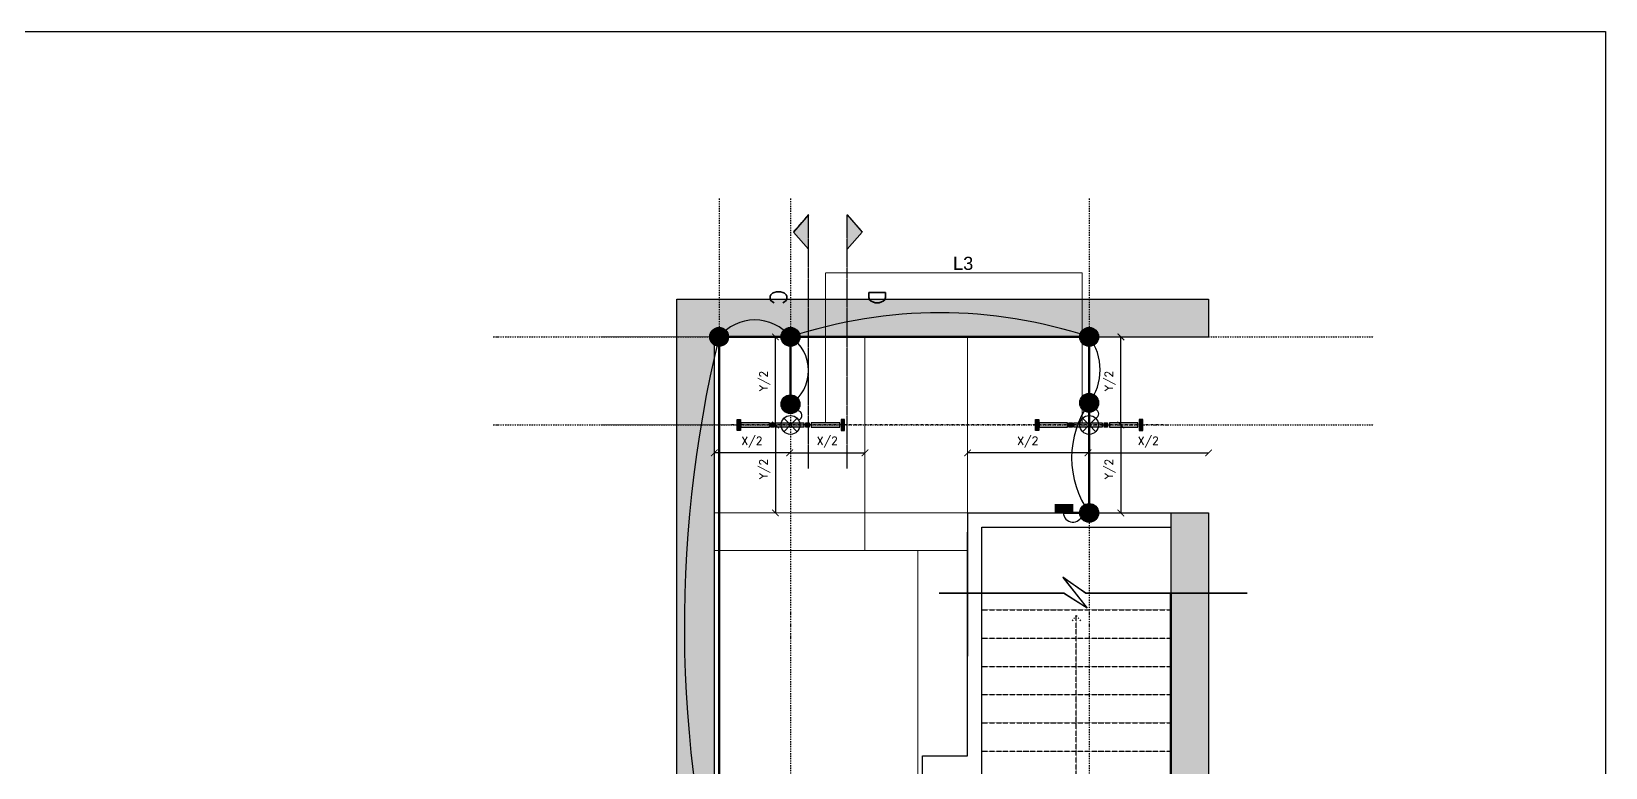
# Model space of a CAD drawing. Header units: millimetres. Extents: x -1918 to 50004, y -21697 to 20153.
# Drawn here: x 12308 to 29031, y 10849 to 18667 of the extents above; entities that cross this region are included whole.
import ezdxf

# ---------------------------------------------------------------- set-up
doc = ezdxf.new("R2010")
doc.units = ezdxf.units.MM
for name, pattern in [('ACAD_ISO03W100', [30, 12, -18]), ('ACCESO AGUSTINAS$0$ACAD_ISO03W100', [30, 12, -18]), ('ACCESO MATIAS COUSIÑO$0$DASHDOT', [25.4, 12.7, -6.35, 0, -6.35]), ('CENTER2', [28.575, 19.05, -3.175, 3.175, -3.175])]:
    doc.linetypes.add(name, pattern=pattern)
for name, color, linetype in [('$0$COTAS', 1, 'Continuous'), ('ACCESO AGUSTINAS$0$ESCALERA', 254, 'ACCESO AGUSTINAS$0$ACAD_ISO03W100'), ('ACCESO AGUSTINAS$0$MURO', 3, 'Continuous'), ('ACCESO AGUSTINAS$0$Muros', 6, 'Continuous'), ('conductor 220V', 10, 'Continuous'), ('CORTES', 4, 'Continuous'), ('derivación eléctrica', 10, 'Continuous'), ('HATCH', 253, 'Continuous'), ('I-DETALLES', 5, 'Continuous'), ('I-EQUIPOS', 150, 'Continuous'), ('I-LINEAS', 1, 'ACAD_ISO03W100'), ('lineas constructivas', 5, 'ACCESO MATIAS COUSIÑO$0$DASHDOT'), ('Luminarias', 10, 'Continuous'), ('Muros', 6, 'Continuous')]:
    doc.layers.add(name, color=color, linetype=linetype)
for name, color, linetype, lineweight in [('020', 4, 'Continuous', 15), ('canalización EMT', 100, 'Continuous', 80), ('I-GUIAS', 176, 'Continuous', 13)]:
    doc.layers.add(name, color=color, linetype=linetype, lineweight=lineweight)
doc.styles.add('ABWB', font='arial.ttf')
doc.styles.add('Romans', font='romans.shx')
doc.dimstyles.new('ABA-50', dxfattribs={"dimscale": 50, "dimtxt": 1.7, "dimasz": 1.4, "dimexe": 1, "dimexo": 5, "dimgap": 1, "dimtad": 1, "dimdec": 0, "dimlfac": 0.1, "dimdsep": 46, "dimtxsty": 'Romans', "dimblk": 'ARCHTICK', "dimcen": -1, "dimse1": 1, "dimse2": 1, "dimclrd": 1, "dimclre": 50, "dimclrt": 130, "dimadec": 0, "dimazin": 0, "dimtfac": 1, "dimtdec": 0, "dimtofl": 0, "dimtmove": 2, "dimatfit": 3, "dimldrblk": 'ABA_DOT', "dimfxl": 1, "dimtolj": 1, "dimarcsym": 0})

# ---------------------------------------------------------------- blocks, each defined once
blk = doc.blocks.new('ACCESO AGUSTINAS')
at = {"layer": 'ACCESO AGUSTINAS$0$ESCALERA', "ltscale": 0.08}
for p, q in [((20519, 11124), (22529, 11124)), ((21524, 9324), (21524, 11065)), ((20519, 10824), (22529, 10824)), ((20519, 10524), (22529, 10524)), ((20519, 10224), (22529, 10224)), ((20519, 9924), (22529, 9924)), ((20519, 9624), (22529, 9624))]:
    blk.add_line(p, q, dxfattribs=at)
at = {"layer": 'ACCESO AGUSTINAS$0$ESCALERA'}
for q in [(21470, 10995), (21579, 10995)]:
    blk.add_line((21524, 11065), q, dxfattribs=at)
at = {"layer": 'ACCESO AGUSTINAS$0$MURO', "color": 2, "ltscale": 0.1}
blk.add_lwpolyline([(-3802, 17268), (27147, 17268), (27147, -23096), (-3802, -23096)], close=True, dxfattribs=at)
at = {"layer": 'ACCESO AGUSTINAS$0$Muros'}
for p, q in [((17279, 6099), (17279, 14424)), ((17279, 14424), (22929, 14424)), ((22929, 14424), (22929, 14024)), ((17679, 7324), (17679, 14024)), ((17679, 14024), (22929, 14024)), ((20369, 12154), (20369, 10634)), ((20369, 12154), (22929, 12154)), ((22929, 12154), (22929, -1596)), ((20519, 12004), (22529, 12004)), ((22529, 12004), (22529, 11754)), ((22529, 11754), (22529, 9324)), ((20369, 9574), (20369, 11524)), ((20519, 9324), (20519, 11380)), ((19890, 9574), (20369, 9574))]:
    blk.add_line(p, q, dxfattribs=at)
for points in [[(20519, 10634), (20519, 12004)], [(19890, 9324), (19890, 9574)]]:
    blk.add_lwpolyline(points, dxfattribs=at)
at = {"layer": 'ACCESO AGUSTINAS$0$Muros', "color": 2}
blk.add_lwpolyline([(23339, 11300), (21624, 11300), (21382, 11470), (21640, 11142), (21391, 11300), (20068, 11300)], dxfattribs=at)
blk = doc.blocks.new('_ArchTick')
at = {"color": 0, "linetype": 'ByBlock', "const_width": 0.15}
blk.add_lwpolyline([(-0.5, -0.5), (0.5, 0.5)], dxfattribs=at)
blk = doc.blocks.new('*D45')
at = {"layer": '$0$COTAS', "color": 1, "lineweight": -2, "transparency": 16777216}
blk.add_line((20212, 14487), (20212, 15423), dxfattribs=at)
at = {"layer": 'Defpoints', "color": 0, "transparency": 16777216}
for p in [(19805, 15423), (20212, 15423), (19805, 14487)]:
    blk.add_point(p, dxfattribs=at)
at = {"layer": '$0$COTAS', "color": 1, "lineweight": -2, "transparency": 16777216, "xscale": 70, "yscale": 70, "zscale": 70}
for p, rotation in [((20212, 15423), 90), ((20212, 14487), 270)]:
    blk.add_blockref('_ArchTick', p, dxfattribs=dict(at, rotation=rotation))
at = {"layer": '$0$COTAS', "color": 130, "transparency": 16777216, "insert": (20098, 14955), "char_height": 85, "attachment_point": 5, "rotation": 90, "style": 'Romans'}
blk.add_mtext('\\A1;Y/2', dxfattribs=at)
blk = doc.blocks.new('ABA_DOT')
at = {"color": 50}
for p, q in [((1, 0), (-1, 0)), ((0, -1.5), (0, 1.5))]:
    blk.add_line(p, q, dxfattribs=at)
at = {"color": 4}
blk.add_lwpolyline([(0.25, 0, 0.5, 0.5, 1), (-0.25, 0, 0.5, 0.5, 1)], format="xyseb", close=True, dxfattribs=at)
blk = doc.blocks.new('*D46')
at = {"layer": '$0$COTAS', "color": 1, "lineweight": -2, "transparency": 16777216}
blk.add_line((20212, 14487), (20212, 13553), dxfattribs=at)
at = {"layer": 'Defpoints', "color": 0, "transparency": 16777216}
for p in [(19805, 14487), (19805, 13553), (20212, 13553)]:
    blk.add_point(p, dxfattribs=at)
at = {"layer": '$0$COTAS', "color": 1, "lineweight": -2, "transparency": 16777216, "xscale": 70, "yscale": 70, "zscale": 70}
for p, rotation in [((20212, 14487), 90), ((20212, 13553), 270)]:
    blk.add_blockref('_ArchTick', p, dxfattribs=dict(at, rotation=rotation))
at = {"layer": '$0$COTAS', "color": 130, "transparency": 16777216, "insert": (20098, 14020), "char_height": 85, "attachment_point": 5, "rotation": 90, "style": 'Romans'}
blk.add_mtext('\\A1;Y/2', dxfattribs=at)
blk = doc.blocks.new('*D47')
at = {"layer": '$0$COTAS', "color": 1, "lineweight": -2, "transparency": 16777216}
blk.add_line((20363, 14191), (19563, 14191), dxfattribs=at)
at = {"layer": 'Defpoints', "color": 0, "transparency": 16777216}
for p in [(19563, 14463), (20363, 14463), (19563, 14191)]:
    blk.add_point(p, dxfattribs=at)
at = {"layer": '$0$COTAS', "color": 1, "lineweight": -2, "transparency": 16777216, "xscale": 70, "yscale": 70, "zscale": 70, "rotation": 180}
blk.add_blockref('_ArchTick', (19563, 14191), dxfattribs=at)
at = {"layer": '$0$COTAS', "color": 1, "lineweight": -2, "transparency": 16777216, "xscale": 70, "yscale": 70, "zscale": 70}
blk.add_blockref('_ArchTick', (20363, 14191), dxfattribs=at)
at = {"layer": '$0$COTAS', "color": 130, "transparency": 16777216, "insert": (19963, 14306), "char_height": 85, "attachment_point": 5, "style": 'Romans'}
blk.add_mtext('\\A1;X/2', dxfattribs=at)
blk = doc.blocks.new('*D48')
at = {"layer": '$0$COTAS', "color": 1, "lineweight": -2, "transparency": 16777216}
blk.add_line((20363, 14191), (21163, 14191), dxfattribs=at)
at = {"layer": 'Defpoints', "color": 0, "transparency": 16777216}
for p in [(20363, 14462), (21163, 14462), (21163, 14191)]:
    blk.add_point(p, dxfattribs=at)
at = {"layer": '$0$COTAS', "color": 1, "lineweight": -2, "transparency": 16777216, "xscale": 70, "yscale": 70, "zscale": 70, "rotation": 180}
blk.add_blockref('_ArchTick', (20363, 14191), dxfattribs=at)
at = {"layer": '$0$COTAS', "color": 1, "lineweight": -2, "transparency": 16777216, "xscale": 70, "yscale": 70, "zscale": 70}
blk.add_blockref('_ArchTick', (21163, 14191), dxfattribs=at)
at = {"layer": '$0$COTAS', "color": 130, "transparency": 16777216, "insert": (20763, 14306), "char_height": 85, "attachment_point": 5, "style": 'Romans'}
blk.add_mtext('\\A1;X/2', dxfattribs=at)
blk = doc.blocks.new('*D49')
at = {"layer": '$0$COTAS', "color": 1, "lineweight": -2, "transparency": 16777216}
blk.add_line((23882, 14487), (23882, 15423), dxfattribs=at)
at = {"layer": 'Defpoints', "color": 0, "transparency": 16777216}
for p in [(23475, 15423), (23882, 15423), (23475, 14487)]:
    blk.add_point(p, dxfattribs=at)
at = {"layer": '$0$COTAS', "color": 1, "lineweight": -2, "transparency": 16777216, "xscale": 70, "yscale": 70, "zscale": 70}
for p, rotation in [((23882, 15423), 90), ((23882, 14487), 270)]:
    blk.add_blockref('_ArchTick', p, dxfattribs=dict(at, rotation=rotation))
at = {"layer": '$0$COTAS', "color": 130, "transparency": 16777216, "insert": (23768, 14955), "char_height": 85, "attachment_point": 5, "rotation": 90, "style": 'Romans'}
blk.add_mtext('\\A1;Y/2', dxfattribs=at)
blk = doc.blocks.new('*D50')
at = {"layer": '$0$COTAS', "color": 1, "lineweight": -2, "transparency": 16777216}
blk.add_line((23882, 14487), (23882, 13553), dxfattribs=at)
at = {"layer": 'Defpoints', "color": 0, "transparency": 16777216}
for p in [(23475, 14487), (23475, 13553), (23882, 13553)]:
    blk.add_point(p, dxfattribs=at)
at = {"layer": '$0$COTAS', "color": 1, "lineweight": -2, "transparency": 16777216, "xscale": 70, "yscale": 70, "zscale": 70}
for p, rotation in [((23882, 14487), 90), ((23882, 13553), 270)]:
    blk.add_blockref('_ArchTick', p, dxfattribs=dict(at, rotation=rotation))
at = {"layer": '$0$COTAS', "color": 130, "transparency": 16777216, "insert": (23768, 14020), "char_height": 85, "attachment_point": 5, "rotation": 90, "style": 'Romans'}
blk.add_mtext('\\A1;Y/2', dxfattribs=at)
blk = doc.blocks.new('*D51')
at = {"layer": '$0$COTAS', "color": 1, "lineweight": -2, "transparency": 16777216}
blk.add_line((23532, 14191), (22253, 14191), dxfattribs=at)
at = {"layer": 'Defpoints', "color": 0, "transparency": 16777216}
for p in [(22253, 14463), (23532, 14463), (22253, 14191)]:
    blk.add_point(p, dxfattribs=at)
at = {"layer": '$0$COTAS', "color": 1, "lineweight": -2, "transparency": 16777216, "xscale": 70, "yscale": 70, "zscale": 70, "rotation": 180}
blk.add_blockref('_ArchTick', (22253, 14191), dxfattribs=at)
at = {"layer": '$0$COTAS', "color": 1, "lineweight": -2, "transparency": 16777216, "xscale": 70, "yscale": 70, "zscale": 70}
blk.add_blockref('_ArchTick', (23532, 14191), dxfattribs=at)
at = {"layer": '$0$COTAS', "color": 130, "transparency": 16777216, "insert": (22893, 14306), "char_height": 85, "attachment_point": 5, "style": 'Romans'}
blk.add_mtext('\\A1;X/2', dxfattribs=at)
blk = doc.blocks.new('*D52')
at = {"layer": '$0$COTAS', "color": 1, "lineweight": -2, "transparency": 16777216}
blk.add_line((23532, 14191), (24813, 14191), dxfattribs=at)
at = {"layer": 'Defpoints', "color": 0, "transparency": 16777216}
for p in [(23532, 14462), (24813, 14462), (24813, 14191)]:
    blk.add_point(p, dxfattribs=at)
at = {"layer": '$0$COTAS', "color": 1, "lineweight": -2, "transparency": 16777216, "xscale": 70, "yscale": 70, "zscale": 70, "rotation": 180}
blk.add_blockref('_ArchTick', (23532, 14191), dxfattribs=at)
at = {"layer": '$0$COTAS', "color": 1, "lineweight": -2, "transparency": 16777216, "xscale": 70, "yscale": 70, "zscale": 70}
blk.add_blockref('_ArchTick', (24813, 14191), dxfattribs=at)
at = {"layer": '$0$COTAS', "color": 130, "transparency": 16777216, "insert": (24173, 14306), "char_height": 85, "attachment_point": 5, "style": 'Romans'}
blk.add_mtext('\\A1;X/2', dxfattribs=at)
blk = doc.blocks.new('*U67')
at = {"layer": 'Luminarias'}
for points in [[(0, 0), (-71, 71)], [(0, 0), (-71, -71)], [(0, 0), (71, 71)], [(0, 0), (71, -71)]]:
    blk.add_lwpolyline(points, dxfattribs=at)
blk.add_circle((0, 0), 100, dxfattribs=at)
blk = doc.blocks.new('derivacion')
at = {"layer": 'derivación eléctrica'}
h = blk.add_hatch(color=256, dxfattribs=at)
h.dxf.hatch_style = 1
h.paths.add_polyline_path([(100, 0, 1), (-100, 0, 1)])
blk.add_circle((0, 0), 100, dxfattribs=at)

msp = doc.modelspace()

# ---------------------------------------------------------------- hatches: boundary and pattern name
at = {"layer": 'CORTES'}
h = msp.add_hatch(color=254, dxfattribs=at)
h.dxf.hatch_style = 1
h.paths.add_polyline_path([(20561.4, 16719.4), (20402.1, 16537), (20561.4, 16354.7)])
h = msp.add_hatch(color=254, dxfattribs=at)
h.dxf.hatch_style = 1
h.paths.add_polyline_path([(20975.6, 16354.7), (21134.9, 16537), (20975.6, 16719.4)])
at = {"layer": 'derivación eléctrica'}
h = msp.add_hatch(color=256, dxfattribs=at)
h.dxf.hatch_style = 1
h.paths.add_polyline_path([(23177.3, 13548.2), (23377.3, 13549.3), (23376.6, 13649.3), (23176.6, 13648.2)])
at = {"layer": 'HATCH'}
h = msp.add_hatch(color=256, dxfattribs=at)
h.dxf.hatch_style = 1
edge = h.paths.add_edge_path()
edge.add_line((24813.3, 13553.2), (24413.3, 13553.2))
edge.add_line((24413.3, 13553.2), (24413.3, 10723.2))
edge.add_arc((22413.3, 10723.2), 2000, -90, 0, ccw=False)
edge.add_line((22413.3, 8723.2), (21773.7, 8723.2))
edge.add_line((21773.7, 8723.2), (21773.7, 8123.2))
edge.add_line((21773.7, 8123.2), (21973.7, 8123.2))
edge.add_line((21973.7, 8123.2), (21973.7, 7453.2))
edge.add_line((21973.7, 7453.2), (22273.7, 7453.2))
edge.add_line((22273.7, 7453.2), (22273.7, 8123.2))
edge.add_line((22273.7, 8123.2), (24413.3, 8123.2))
edge.add_line((24413.3, 8123.2), (24413.3, 203.2))
edge.add_line((24413.3, 203.2), (22273.7, 203.2))
edge.add_line((22273.7, 203.2), (22273.7, 873.2))
edge.add_line((22273.7, 873.2), (21973.7, 873.2))
edge.add_line((21973.7, 873.2), (21973.7, 203.2))
edge.add_line((21973.7, 203.2), (21773.7, 203.2))
edge.add_line((21773.7, 203.2), (21773.7, -46.8))
edge.add_line((21773.7, -46.8), (19763.3, -46.8))
edge.add_line((19763.3, -46.8), (19771.3, -196.8))
edge.add_line((19771.3, -196.8), (24813.3, -196.8))
edge.add_line((24813.3, -196.8), (24813.3, 13153.2))
edge.add_line((24813.3, 13153.2), (24813.3, 13553.2))
edge = h.paths.add_edge_path(flags=16)
edge.add_line((24413.3, 9806.7), (24413.3, 8723.2))
edge.add_line((24413.3, 8723.2), (23329.8, 8723.2))
edge.add_arc((22413.3, 10723.2), 2200, 294.61998, 335.38002)
h.paths.add_polyline_path([(19563.3, 15423.2), (24813.3, 15423.2), (24813.3, 15823.2), (19163.3, 15823.2), (19163.3, 7498.5), (18938, 7273.2), (2563.7, 7273.2), (2563.7, 7573.2), (1963.7, 7573.2), (1963.7, 6473.2), (2563.7, 6473.2), (3133.7, 5888.2), (3523.4, 5888.2), (2563.7, 6873.2), (4283.7, 6873.2), (4283.7, 5888.2), (4433.7, 5888.2), (4433.7, 6873.2), (7283.7, 6873.2), (8643.7, 6873.2), (8643.7, 6973.2), (13243.7, 6973.2), (13243.7, 6873.2), (14443.7, 6873.2), (19103.7, 6873.2), (19563.3, 7332.8), (19563.3, 8123.2)])
h.paths.add_polyline_path([(19763.3, 8723.2), (19563.3, 8723.2), (19563.3, 8123.2), (19763.3, 8123.2)], flags=17)
h.paths.add_polyline_path([(22273.7, 6253.2), (21973.7, 6253.2), (21973.7, 4763.2), (22273.7, 4763.2)], flags=17)
h.paths.add_polyline_path([(22273.7, 3563.2), (21973.7, 3563.2), (21973.7, 2073.2), (22273.7, 2073.2)], flags=17)
edge = h.paths.add_edge_path()
edge.add_line((19563.3, 993.6), (19103.7, 1453.2))
edge.add_line((19103.7, 1453.2), (14943.7, 1453.2))
edge.add_line((14943.7, 1453.2), (13243.7, 1453.2))
edge.add_line((13243.7, 1453.2), (13243.7, 1353.2))
edge.add_line((13243.7, 1353.2), (8643.7, 1353.2))
edge.add_line((8643.7, 1353.2), (8643.7, 1453.2))
edge.add_line((8643.7, 1453.2), (7783.7, 1453.2))
edge.add_line((7783.7, 1453.2), (4433.7, 1453.2))
edge.add_line((4433.7, 1453.2), (4433.7, 2438.2))
edge.add_line((4433.7, 2438.2), (4283.7, 2438.2))
edge.add_line((4283.7, 2438.2), (4283.7, 1453.2))
edge.add_line((4283.7, 1453.2), (2563.7, 1453.2))
edge.add_line((2563.7, 1453.2), (3523.4, 2438.2))
edge.add_line((3523.4, 2438.2), (3133.7, 2438.2))
edge.add_line((3133.7, 2438.2), (2563.7, 1853.2))
edge.add_line((2563.7, 1853.2), (1963.7, 1853.2))
edge.add_line((1963.7, 1853.2), (1963.7, 753.2))
edge.add_line((1963.7, 753.2), (2563.7, 753.2))
edge.add_line((2563.7, 753.2), (2563.7, 1053.2))
edge.add_line((2563.7, 1053.2), (7079.9, 1053.2))
edge.add_arc((7146.7, 978.8), 100, 48.04931, 131.95069, ccw=False)
edge.add_line((7213.6, 1053.2), (18938, 1053.2))
edge.add_line((18938, 1053.2), (19163.3, 827.9))
edge.add_line((19163.3, 827.9), (19163.3, -496.2))
edge.add_line((19163.3, -496.2), (19555.6, -496.2))
edge.add_line((19555.6, -496.2), (19555.6, -196.8))
edge.add_line((19555.6, -196.8), (19763.3, -196.8))
edge.add_line((19763.3, -196.8), (19763.3, 203.2))
edge.add_line((19763.3, 203.2), (19563.3, 203.2))
edge.add_line((19563.3, 203.2), (19563.3, 993.6))
h.paths.add_polyline_path([(7783.7, 6488.2), (7283.7, 6488.2), (7283.7, 5988.2), (7783.7, 5988.2)], flags=17)
h.paths.add_polyline_path([(7783.7, 6873.2), (7283.7, 6873.2), (7283.7, 6723.2), (7783.7, 6723.2)], flags=17)
h.paths.add_polyline_path([(14943.7, 6873.2), (14443.7, 6873.2), (14443.7, 6723.2), (14943.7, 6723.2)], flags=17)
h.paths.add_polyline_path([(14943.7, 6488.2), (14443.7, 6488.2), (14443.7, 5988.2), (14943.7, 5988.2)], flags=17)
h.paths.add_polyline_path([(14943.7, 2338.2), (14443.7, 2338.2), (14443.7, 1838.2), (14943.7, 1838.2)], flags=17)
h.paths.add_polyline_path([(14943.7, 1603.2), (14443.7, 1603.2), (14443.7, 1453.2), (14943.7, 1453.2)], flags=17)
h.paths.add_polyline_path([(7783.7, 1603.2), (7283.7, 1603.2), (7283.7, 1453.2), (7783.7, 1453.2)], flags=17)
h.paths.add_polyline_path([(7783.7, 2338.2), (7283.7, 2338.2), (7283.7, 1838.2), (7783.7, 1838.2)], flags=17)
at = {"layer": 'I-EQUIPOS'}
h = msp.add_hatch(color=254, dxfattribs=at)
h.dxf.hatch_style = 1
h.paths.add_polyline_path([(19805.3, 14429.9), (19842, 14429.9), (19842, 14544.4), (19805.3, 14544.4)])
h = msp.add_hatch(color=254, dxfattribs=at)
h.dxf.hatch_style = 1
h.paths.add_polyline_path([(20147.4, 14511.6), (20147.4, 14462.7), (19845.6, 14462.7), (19845.6, 14511.6)])
h = msp.add_hatch(color=254, dxfattribs=at)
h.dxf.hatch_style = 1
h.paths.add_polyline_path([(20198.3, 14510.9), (20161.6, 14510.9), (20161.6, 14463.4), (20198.3, 14463.4)])
h = msp.add_hatch(color=254, dxfattribs=at)
h.dxf.hatch_style = 1
h.paths.add_polyline_path([(20212.4, 14511.6), (20212.4, 14462.7), (20514.2, 14462.7), (20514.2, 14511.6)])
h = msp.add_hatch(color=254, dxfattribs=at)
h.dxf.hatch_style = 1
h.paths.add_polyline_path([(20571.9, 14510.9), (20535.2, 14510.9), (20535.2, 14463.4), (20571.9, 14463.4)])
h = msp.add_hatch(color=254, dxfattribs=at)
h.dxf.hatch_style = 1
h.paths.add_polyline_path([(20894.7, 14511.6), (20894.7, 14462.7), (20592.8, 14462.7), (20592.8, 14511.6)])
h = msp.add_hatch(color=254, dxfattribs=at)
h.dxf.hatch_style = 1
h.paths.add_polyline_path([(20945.3, 14544.4), (20908.5, 14544.4), (20908.5, 14429.9), (20945.3, 14429.9)])
h = msp.add_hatch(color=254, dxfattribs=at)
h.dxf.hatch_style = 1
h.paths.add_polyline_path([(22974.1, 14429.9), (23010.8, 14429.9), (23010.8, 14544.4), (22974.1, 14544.4)])
h = msp.add_hatch(color=254, dxfattribs=at)
h.dxf.hatch_style = 1
h.paths.add_polyline_path([(23316.3, 14511.6), (23316.3, 14462.7), (23014.4, 14462.7), (23014.4, 14511.6)])
h = msp.add_hatch(color=254, dxfattribs=at)
h.dxf.hatch_style = 1
h.paths.add_polyline_path([(23367.1, 14510.9), (23330.4, 14510.9), (23330.4, 14463.4), (23367.1, 14463.4)])
h = msp.add_hatch(color=254, dxfattribs=at)
h.dxf.hatch_style = 1
h.paths.add_polyline_path([(23381.2, 14511.6), (23381.2, 14462.7), (23683, 14462.7), (23683, 14511.6)])
h = msp.add_hatch(color=254, dxfattribs=at)
h.dxf.hatch_style = 1
h.paths.add_polyline_path([(23740.7, 14510.9), (23704, 14510.9), (23704, 14463.4), (23740.7, 14463.4)])
h = msp.add_hatch(color=254, dxfattribs=at)
h.dxf.hatch_style = 1
h.paths.add_polyline_path([(24063.5, 14511.6), (24063.5, 14462.7), (23761.6, 14462.7), (23761.6, 14511.6)])
h = msp.add_hatch(color=254, dxfattribs=at)
h.dxf.hatch_style = 1
h.paths.add_polyline_path([(24114.1, 14544.4), (24077.4, 14544.4), (24077.4, 14429.9), (24114.1, 14429.9)])

# ---------------------------------------------------------------- linework, layer by layer
at = {"layer": '020'}
for p, q in [((22253.3, 13553.2), (19563.3, 13553.2)), ((21723.3, 13153.2), (19563.3, 13153.2)), ((21723.3, 13153.2), (22253.3, 13153.2)), ((21723.3, 10723.2), (21723.3, 13153.2))]:
    msp.add_line(p, q, dxfattribs=at)
for points in [[(21163.3, 13153.2), (21163.3, 15423.2)], [(22253.3, 13553.2), (22253.3, 15423.2)]]:
    msp.add_lwpolyline(points, dxfattribs=at)
at = {"layer": 'canalización EMT'}
for p, q in [((20371.9, 15423.2), (19613.3, 15423.2)), ((19613.3, 15423.2), (19613.3, 8873.2))]:
    msp.add_line(p, q, dxfattribs=at)
for points in [[(23544.8, 13553.2), (23544.8, 14722.8), (23544.8, 15423.2), (20371.9, 15423.2), (20371.9, 14707.3)], [(23269.7, 13553.2), (23544.8, 13553.2)]]:
    msp.add_lwpolyline(points, dxfattribs=at)
msp.add_lwpolyline([(21923.7, 8723.2), (22413.3, 8723.2, 0.4142136), (24413.3, 10723.2), (24413.3, 12699.3)], format="xyb", dxfattribs=at)
at = {"layer": 'conductor 220V'}
for centre, radius, start, end in [((19992.6, 15114.7), 488.9, 39.12543, 140.87457), ((21958.3, 10623.2), 5055.4, 71.71123, 108.28877), ((32191.9, 12353.1), 12947.8, 166.28389, 196.28117), ((20133.6, 15065.3), 430, 303.65875, 56.34125), ((23077.7, 15073), 583.8, 323.13881, 36.86119), ((24370.6, 14138), 1011.9, 144.6952, 215.3048), ((20443.4, 14588.7), 50.2, 285.25856, 88.4489), ((23594.3, 14604.9), 51.6, 294.17593, 65.90395), ((23372.4, 13558.1), 102.8, 161.72806, 327.11516)]:
    msp.add_arc(centre, radius, start, end, dxfattribs=at)
at = {"layer": 'CORTES', "linetype": 'CENTER2', "ltscale": 0.01}
for points in [[(20561.4, 14026.6), (20561.4, 16719.4), (20402.1, 16537)], [(20975.6, 14026.6), (20975.6, 16719.4), (21134.9, 16537)]]:
    msp.add_lwpolyline(points, dxfattribs=at)
at = {"layer": 'CORTES'}
for points in [[(20561.4, 16719.4), (20402.1, 16537), (20561.4, 16354.7)], [(20975.6, 16719.4), (21134.9, 16537), (20975.6, 16354.7)]]:
    msp.add_lwpolyline(points, dxfattribs=at)
at = {"layer": 'I-EQUIPOS'}
for points in [[(19842, 14544.4), (19842, 14429.9), (19805.3, 14429.9), (19805.3, 14544.4), (19842, 14544.4)], [(19845.6, 14511.6), (19845.6, 14462.7), (20147.4, 14462.7), (20147.4, 14511.6), (19845.6, 14511.6)], [(20198.3, 14510.9), (20198.3, 14463.4), (20161.6, 14463.4), (20161.6, 14510.9), (20198.3, 14510.9)], [(20514.2, 14511.6), (20514.2, 14462.7), (20212.4, 14462.7), (20212.4, 14511.6), (20514.2, 14511.6)], [(20571.9, 14510.9), (20571.9, 14463.4), (20535.2, 14463.4), (20535.2, 14510.9), (20571.9, 14510.9)], [(20592.8, 14511.6), (20592.8, 14462.7), (20894.7, 14462.7), (20894.7, 14511.6), (20592.8, 14511.6)], [(20908.5, 14544.4), (20908.5, 14429.9), (20945.3, 14429.9), (20945.3, 14544.4), (20908.5, 14544.4)], [(23010.8, 14544.4), (23010.8, 14429.9), (22974.1, 14429.9), (22974.1, 14544.4), (23010.8, 14544.4)], [(23014.4, 14511.6), (23014.4, 14462.7), (23316.3, 14462.7), (23316.3, 14511.6), (23014.4, 14511.6)], [(23367.1, 14510.9), (23367.1, 14463.4), (23330.4, 14463.4), (23330.4, 14510.9), (23367.1, 14510.9)], [(23683, 14511.6), (23683, 14462.7), (23381.2, 14462.7), (23381.2, 14511.6), (23683, 14511.6)], [(23740.7, 14510.9), (23740.7, 14463.4), (23704, 14463.4), (23704, 14510.9), (23740.7, 14510.9)], [(23761.6, 14511.6), (23761.6, 14462.7), (24063.5, 14462.7), (24063.5, 14511.6), (23761.6, 14511.6)], [(24077.4, 14544.4), (24077.4, 14429.9), (24114.1, 14429.9), (24114.1, 14544.4), (24077.4, 14544.4)]]:
    msp.add_lwpolyline(points, dxfattribs=at)
at = {"layer": 'I-GUIAS', "linetype": 'CENTER2', "ltscale": 0.3}
for points in [[(23468.9, 16104.2), (23468.9, 16104.2), (23468.9, 16104.2), (20743.7, 16104.2)], [(20743.7, 16104.2), (20743.7, 14511.6)], [(23468.9, 16104.2), (23468.8, 14511.6)], [(20960.3, 15423.2), (20960.3, 15423.2), (20960.3, 15423.2), (18352.8, 15423.2)], [(20960.3, 14487.2), (20960.3, 14487.2), (20960.3, 14487.2), (18352.8, 14487.2)]]:
    msp.add_lwpolyline(points, dxfattribs=at)
at = {"layer": 'I-LINEAS', "color": 1, "ltscale": 0.03}
msp.add_lwpolyline([(24327.8, 14487.2), (19724.1, 14487.2)], dxfattribs=at)
at = {"layer": 'lineas constructivas'}
for points in [[(19613.3, 16891.7), (19613.3, -1302.5)], [(20371.9, 16891.7), (20371.9, -1302.5)], [(23544.8, 16891.7), (23544.8, -1302.5)], [(17212.7, 15423.2), (26565, 15423.2)], [(17212.7, 14487.2), (26565, 14487.2)]]:
    msp.add_lwpolyline(points, dxfattribs=at)
at = {"layer": 'Muros'}
for p, q in [((19163.3, 7498.5), (19163.3, 15823.2)), ((19163.3, 15823.2), (24813.3, 15823.2)), ((19163.3, 15823.2), (24813.3, 15823.2)), ((19563.3, 8723.2), (19563.3, 15423.2)), ((19563.3, 15423.2), (24413.3, 15423.2)), ((19563.3, 8723.2), (19563.3, 15423.2)), ((19563.3, 15423.2), (24413.3, 15423.2)), ((24413.3, 13553.2), (24413.3, 10723.2)), ((24813.3, 13553.2), (24813.3, -196.8)), ((22253.3, 10973.2), (22253.3, 13348.2)), ((22403.3, 10723.2), (22403.3, 13348.2)), ((24413.3, 13153.2), (24413.3, 10723.2)), ((21773.7, 10973.2), (22253.3, 10973.2))]:
    msp.add_line(p, q, dxfattribs=at)
at = {"layer": 'Muros', "color": 2}
msp.add_lwpolyline([(25222.7, 12699.3), (23508.3, 12699.3), (23266.4, 12868.7), (23524.4, 12541.2), (23275.4, 12699.3), (21951.9, 12699.3)], dxfattribs=at)
at = {"layer": 'Muros'}
msp.add_lwpolyline([(22403.3, 12033), (22403.3, 12593.1)], dxfattribs=at)

# ---------------------------------------------------------------- block references
msp.add_blockref('ACCESO AGUSTINAS', (1883.9, 1399))
at = {"layer": 'derivación eléctrica'}
for p in [(19613.3, 15423.2), (20371.9, 15423.2), (23544.8, 15423.2), (20371.9, 14707.3), (23544.8, 14722.8), (23544.8, 13553.2)]:
    msp.add_blockref('derivacion', p, dxfattribs=at)
at = {"layer": 'Luminarias'}
for p in [(20371.9, 14487.2), (23544.8, 14487.2)]:
    msp.add_blockref('*U67', p, dxfattribs=at)

# ---------------------------------------------------------------- texts
at = {"layer": 'I-DETALLES', "color": 3, "linetype": 'CENTER2', "char_height": 178.2, "width": 1556.315, "rotation": 270, "style": 'Romans'}
for s, insert, attachment_point in [('C', (20334, 15763.5), 3), ('D', (21203.1, 15763.5), 9)]:
    msp.add_mtext(s, dxfattribs=dict(at, insert=insert, attachment_point=attachment_point))
at = {"layer": 'I-GUIAS', "insert": (22098, 16273.5), "char_height": 139, "attachment_point": 1, "style": 'ABWB'}
msp.add_mtext('L3', dxfattribs=at)

# ---------------------------------------------------------------- dimensions: what is measured, and where the dimension line sits
at = {"layer": '$0$COTAS'}
for base, p1, p2, picture, middle in [((20212.4, 15423.2), (19805.3, 14487.2), (19805.3, 15423.2), '*D45', (20097.6, 14955.2)), ((23882.5, 15423.2), (23475.3, 14487.2), (23475.3, 15423.2), '*D49', (23767.7, 14955.2)), ((20212.4, 13553.2), (19805.3, 14487.2), (19805.3, 13553.2), '*D46', (20097.6, 14020.2)), ((23882.5, 13553.2), (23475.3, 14487.2), (23475.3, 13553.2), '*D50', (23767.7, 14020.2))]:
    dim = msp.add_linear_dim(base=base, p1=p1, p2=p2, angle=90, text='Y/2', dimstyle='ABA-50', dxfattribs=at)
    dim.commit()
    dim.dimension.update_dxf_attribs({"geometry": picture, "text_midpoint": middle})
for base, p1, p2, picture, middle in [((19563.3, 14191.3), (20363.3, 14462.7), (19563.3, 14462.7), '*D47', (19963.3, 14306.1)), ((21163.3, 14191.3), (20363.3, 14462), (21163.3, 14462), '*D48', (20763.3, 14306.1)), ((22253.3, 14191.3), (23532.1, 14462.7), (22253.3, 14462.7), '*D51', (22892.7, 14306.1)), ((24813.3, 14191.3), (23532.1, 14462), (24813.3, 14462), '*D52', (24172.7, 14306.1))]:
    dim = msp.add_linear_dim(base=base, p1=p1, p2=p2, text='X/2', dimstyle='ABA-50', dxfattribs=at)
    dim.commit()
    dim.dimension.update_dxf_attribs({"geometry": picture, "text_midpoint": middle})

doc.saveas('drawing.dxf')
